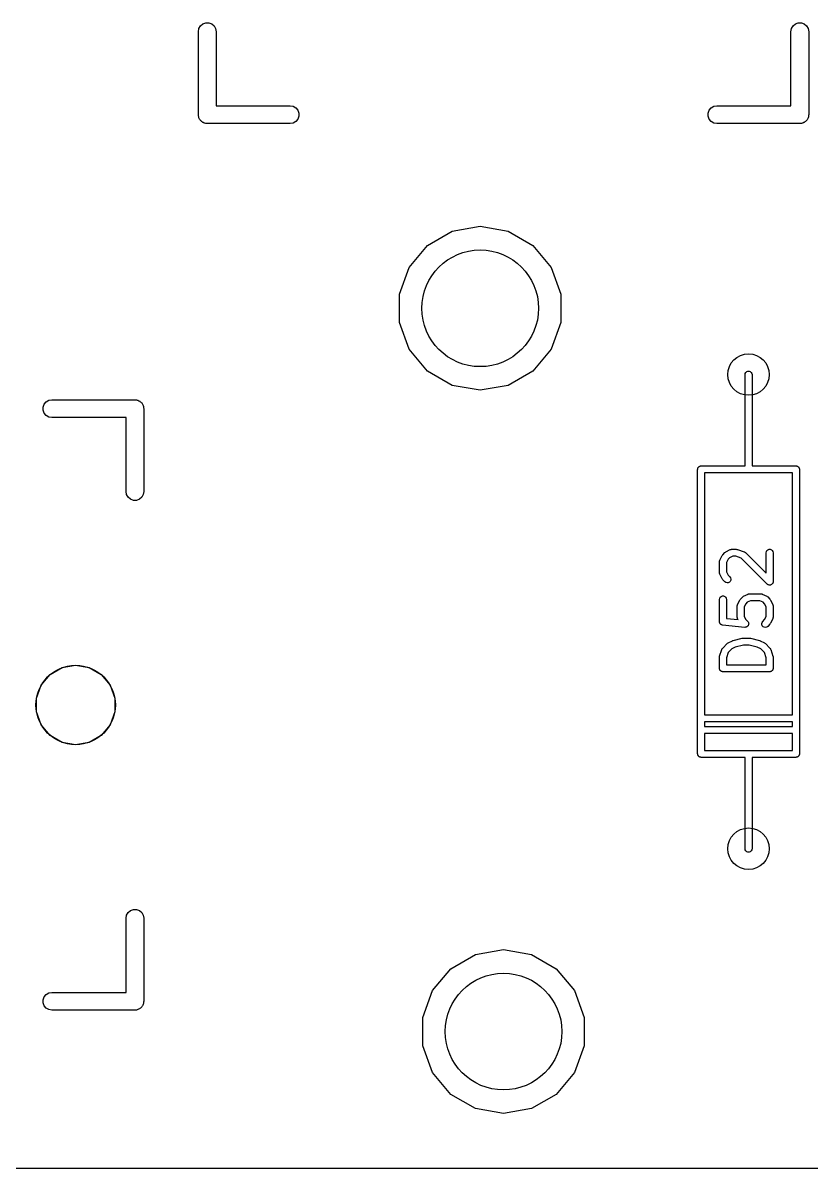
# Model space of a CAD drawing. Header units: millimetres. Extents: x 99 to 267, y 100 to 221.
# Drawn here: x 118.25 to 135.14, y 100.1 to 124.64 of the extents above; entities that cross this region are included whole.
import ezdxf

# ---------------------------------------------------------------- set-up
doc = ezdxf.new("R2010")
doc.units = ezdxf.units.MM
doc.layers.add('BLACK', color=7, linetype='Continuous')
doc.layers.add('PCB', color=4, linetype='Continuous')
doc.layers.get('0').off()

# ---------------------------------------------------------------- blocks, each defined once
blk = doc.blocks.new('PCB外形')
at = {"layer": 'BLACK'}
blk.add_line((36, -145.925), (202.925, -145.925), dxfattribs=at)
blk = doc.blocks.new('PCB詳細')
at = {"layer": 'BLACK'}
for p, q in [((58.221, -121.507), (58.2541, -121.45)), ((58.2541, -121.45), (58.3047, -121.407)), ((58.3047, -121.407), (58.3669, -121.384)), ((58.3669, -121.384), (58.4331, -121.384)), ((58.4331, -121.384), (58.4952, -121.407)), ((58.4952, -121.407), (58.5459, -121.45)), ((58.5459, -121.45), (58.579, -121.507)), ((70.921, -121.507), (70.9541, -121.45)), ((70.9541, -121.45), (71.0048, -121.407)), ((71.0048, -121.407), (71.0669, -121.384)), ((71.0669, -121.384), (71.1331, -121.384)), ((71.1331, -121.384), (71.1953, -121.407)), ((71.1953, -121.407), (71.2459, -121.45)), ((71.2459, -121.45), (71.279, -121.507)), ((58.2095, -121.572), (58.221, -121.507)), ((58.2095, -123.35), (58.2095, -121.572)), ((58.579, -121.507), (58.5905, -121.572)), ((58.5905, -121.572), (58.5905, -123.159)), ((70.9095, -121.572), (70.921, -121.507)), ((70.9095, -123.159), (70.9095, -121.572)), ((71.279, -121.507), (71.2905, -121.572)), ((71.2905, -121.572), (71.2905, -123.35)), ((58.5905, -123.159), (60.178, -123.159)), ((60.178, -123.159), (60.2432, -123.171)), ((60.2432, -123.171), (60.3005, -123.204)), ((69.1995, -123.204), (69.2568, -123.171)), ((69.2568, -123.171), (69.322, -123.159)), ((69.322, -123.159), (70.9095, -123.159)), ((58.2124, -123.366), (58.2095, -123.35)), ((58.2124, -123.383), (58.2124, -123.366)), ((58.2181, -123.399), (58.2124, -123.383)), ((58.221, -123.415), (58.2181, -123.399)), ((58.2293, -123.43), (58.221, -123.415)), ((58.235, -123.445), (58.2293, -123.43)), ((60.3005, -123.204), (60.343, -123.255)), ((60.343, -123.255), (60.3656, -123.317)), ((60.3656, -123.383), (60.343, -123.445)), ((60.3656, -123.317), (60.3656, -123.383)), ((69.1344, -123.317), (69.157, -123.255)), ((69.1344, -123.383), (69.1344, -123.317)), ((69.157, -123.445), (69.1344, -123.383)), ((69.157, -123.255), (69.1995, -123.204)), ((71.2707, -123.43), (71.265, -123.445)), ((71.279, -123.415), (71.2707, -123.43)), ((71.2819, -123.399), (71.279, -123.415)), ((71.2876, -123.383), (71.2819, -123.399)), ((71.2905, -123.35), (71.2876, -123.366)), ((71.2876, -123.366), (71.2876, -123.383)), ((58.2457, -123.458), (58.235, -123.445)), ((58.2541, -123.472), (58.2457, -123.458)), ((58.2668, -123.483), (58.2541, -123.472)), ((58.2775, -123.496), (58.2668, -123.483)), ((58.292, -123.504), (58.2775, -123.496)), ((58.3047, -123.515), (58.292, -123.504)), ((58.3204, -123.521), (58.3047, -123.515)), ((58.3348, -123.529), (58.3204, -123.521)), ((58.3513, -123.532), (58.3348, -123.529)), ((58.3669, -123.538), (58.3513, -123.532)), ((58.3836, -123.538), (58.3669, -123.538)), ((58.4, -123.54), (58.3836, -123.538)), ((60.178, -123.54), (58.4, -123.54)), ((60.2432, -123.529), (60.178, -123.54)), ((60.3005, -123.496), (60.2432, -123.529)), ((60.343, -123.445), (60.3005, -123.496)), ((69.1995, -123.496), (69.157, -123.445)), ((69.2568, -123.529), (69.1995, -123.496)), ((69.322, -123.54), (69.2568, -123.529)), ((71.1, -123.54), (69.322, -123.54)), ((71.1164, -123.538), (71.1, -123.54)), ((71.1331, -123.538), (71.1164, -123.538)), ((71.1487, -123.532), (71.1331, -123.538)), ((71.1652, -123.529), (71.1487, -123.532)), ((71.1796, -123.521), (71.1652, -123.529)), ((71.1953, -123.515), (71.1796, -123.521)), ((71.208, -123.504), (71.1953, -123.515)), ((71.2225, -123.496), (71.208, -123.504)), ((71.2332, -123.483), (71.2225, -123.496)), ((71.2459, -123.472), (71.2332, -123.483)), ((71.2543, -123.458), (71.2459, -123.472)), ((71.265, -123.445), (71.2543, -123.458)), ((63.1208, -126.154), (63.6492, -125.849)), ((63.6492, -125.849), (64.25, -125.743)), ((64.25, -125.743), (64.8508, -125.849)), ((64.8508, -125.849), (65.3792, -126.154)), ((62.7287, -126.622), (63.1208, -126.154)), ((65.3792, -126.154), (65.7713, -126.622)), ((62.52, -127.195), (62.7287, -126.622)), ((65.7713, -126.622), (65.98, -127.195)), ((62.52, -127.805), (62.52, -127.195)), ((65.98, -127.195), (65.98, -127.805)), ((62.7287, -128.378), (62.52, -127.805)), ((65.98, -127.805), (65.7713, -128.378)), ((63.1208, -128.846), (62.7287, -128.378)), ((65.7713, -128.378), (65.3792, -128.846)), ((63.6492, -129.151), (63.1208, -128.846)), ((65.3792, -128.846), (64.8508, -129.151)), ((69.925, -128.92), (69.9295, -128.894)), ((69.925, -130.19), (69.925, -128.92)), ((69.9295, -128.894), (69.9425, -128.872)), ((69.9425, -128.872), (69.9625, -128.855)), ((69.9625, -128.855), (69.987, -128.846)), ((69.987, -128.846), (70.013, -128.846)), ((70.013, -128.846), (70.0375, -128.855)), ((70.0375, -128.855), (70.0575, -128.872)), ((70.0575, -128.872), (70.0705, -128.894)), ((70.0705, -128.894), (70.075, -128.92)), ((70.075, -128.92), (70.075, -130.19)), ((64.25, -129.257), (63.6492, -129.151)), ((64.8508, -129.151), (64.25, -129.257)), ((54.8844, -129.617), (54.907, -129.555)), ((54.907, -129.555), (54.9495, -129.504)), ((54.9495, -129.504), (55.0068, -129.471)), ((55.0068, -129.471), (55.072, -129.459)), ((55.072, -129.459), (56.85, -129.459)), ((56.85, -129.459), (56.8664, -129.462)), ((56.8664, -129.462), (56.8831, -129.462)), ((56.8831, -129.462), (56.8987, -129.468)), ((56.8987, -129.468), (56.9152, -129.471)), ((56.9152, -129.471), (56.9296, -129.479)), ((56.9296, -129.479), (56.9452, -129.485)), ((56.9452, -129.485), (56.958, -129.496)), ((56.958, -129.496), (56.9725, -129.504)), ((56.9725, -129.504), (56.9832, -129.517)), ((56.9832, -129.517), (56.9959, -129.528)), ((56.9959, -129.528), (57.0043, -129.542)), ((57.0043, -129.542), (57.015, -129.555)), ((57.015, -129.555), (57.0207, -129.57)), ((57.0207, -129.57), (57.029, -129.585)), ((54.8844, -129.683), (54.8844, -129.617)), ((54.907, -129.745), (54.8844, -129.683)), ((54.9495, -129.796), (54.907, -129.745)), ((55.0068, -129.829), (54.9495, -129.796)), ((57.029, -129.585), (57.0319, -129.601)), ((57.0319, -129.601), (57.0376, -129.617)), ((57.0376, -129.617), (57.0376, -129.634)), ((57.0376, -129.634), (57.0405, -129.65)), ((57.0405, -129.65), (57.0405, -131.428)), ((55.072, -129.84), (55.0068, -129.829)), ((56.6595, -129.84), (55.072, -129.84)), ((56.6595, -131.428), (56.6595, -129.84)), ((69.925, -130.877), (69.925, -130.19)), ((70.075, -130.19), (70.075, -130.877)), ((68.909, -130.952), (68.9101, -130.946)), ((68.909, -137.048), (68.909, -130.952)), ((68.9101, -130.939), (68.9124, -130.933)), ((68.9101, -130.946), (68.9101, -130.939)), ((68.9124, -130.933), (68.9135, -130.926)), ((68.9135, -130.926), (68.9168, -130.921)), ((68.9168, -130.921), (68.919, -130.915)), ((68.919, -130.915), (68.9233, -130.909)), ((68.9233, -130.909), (68.9265, -130.904)), ((68.9265, -130.904), (68.9316, -130.9)), ((68.9316, -130.9), (68.9358, -130.895)), ((68.9358, -130.895), (68.9415, -130.891)), ((68.9415, -130.891), (68.9465, -130.887)), ((68.9465, -130.887), (68.9527, -130.885)), ((68.9527, -130.885), (68.9583, -130.882)), ((68.9583, -130.882), (68.9648, -130.88)), ((68.9648, -130.88), (68.971, -130.878)), ((68.971, -130.878), (68.9775, -130.878)), ((68.9775, -130.878), (68.984, -130.877)), ((68.984, -130.877), (69.925, -130.877)), ((70, -131.027), (69.059, -131.027)), ((69.059, -131.027), (69.059, -136.211)), ((70.941, -131.027), (70, -131.027)), ((70.075, -130.877), (71.016, -130.877)), ((70.941, -136.211), (70.941, -131.027)), ((71.016, -130.877), (71.0225, -130.878)), ((71.0225, -130.878), (71.029, -130.878)), ((71.029, -130.878), (71.0352, -130.88)), ((71.0352, -130.88), (71.0417, -130.882)), ((71.0417, -130.882), (71.0473, -130.885)), ((71.0473, -130.885), (71.0535, -130.887)), ((71.0535, -130.887), (71.0585, -130.891)), ((71.0585, -130.891), (71.0642, -130.895)), ((71.0642, -130.895), (71.0684, -130.9)), ((71.0684, -130.9), (71.0735, -130.904)), ((71.0735, -130.904), (71.0767, -130.909)), ((71.0767, -130.909), (71.081, -130.915)), ((71.081, -130.915), (71.0832, -130.921)), ((71.0832, -130.921), (71.0865, -130.926)), ((71.0865, -130.926), (71.0876, -130.933)), ((71.0876, -130.933), (71.0899, -130.939)), ((71.0899, -130.939), (71.0899, -130.946)), ((71.0899, -130.946), (71.091, -130.952)), ((71.091, -130.952), (71.091, -137.048)), ((56.671, -131.493), (56.6595, -131.428)), ((56.7041, -131.55), (56.671, -131.493)), ((57.029, -131.493), (56.9959, -131.55)), ((57.0405, -131.428), (57.029, -131.493)), ((56.7547, -131.593), (56.7041, -131.55)), ((56.8169, -131.616), (56.7547, -131.593)), ((56.8831, -131.616), (56.8169, -131.616)), ((56.9452, -131.593), (56.8831, -131.616)), ((56.9959, -131.55), (56.9452, -131.593)), ((69.447, -132.78), (69.4946, -132.733)), ((69.4946, -132.733), (69.5044, -132.726)), ((69.5044, -132.726), (69.5141, -132.719)), ((69.5141, -132.719), (69.6093, -132.671)), ((69.6093, -132.671), (69.6135, -132.67)), ((69.6135, -132.67), (69.6172, -132.668)), ((69.6172, -132.668), (69.6259, -132.666)), ((69.6259, -132.666), (69.6343, -132.664)), ((69.6343, -132.664), (69.6386, -132.664)), ((69.6386, -132.664), (69.6429, -132.663)), ((69.6429, -132.663), (69.7381, -132.663)), ((69.7381, -132.663), (69.7499, -132.665)), ((69.7499, -132.665), (69.7618, -132.667)), ((69.7618, -132.667), (69.9047, -132.715)), ((69.9047, -132.715), (69.9085, -132.717)), ((69.9085, -132.717), (69.9126, -132.718)), ((69.9126, -132.718), (69.9198, -132.723)), ((69.9198, -132.723), (69.9276, -132.727)), ((69.9276, -132.727), (69.9304, -132.73)), ((69.9304, -132.73), (69.934, -132.733)), ((69.934, -132.733), (70.3774, -133.176)), ((70.3774, -132.738), (70.3819, -132.712)), ((70.3774, -133.176), (70.3774, -132.738)), ((70.3819, -132.712), (70.3949, -132.69)), ((70.3949, -132.69), (70.4149, -132.673)), ((70.4149, -132.673), (70.4394, -132.664)), ((70.4394, -132.664), (70.4654, -132.664)), ((70.4654, -132.664), (70.4899, -132.673)), ((70.4899, -132.673), (70.5098, -132.69)), ((70.5098, -132.69), (70.5229, -132.712)), ((70.5229, -132.712), (70.5274, -132.738)), ((70.5274, -132.738), (70.5274, -133.357)), ((69.3774, -132.929), (69.3781, -132.924)), ((69.3774, -133.167), (69.3774, -132.929)), ((69.3779, -132.92), (69.3804, -132.912)), ((69.3781, -132.924), (69.3779, -132.92)), ((69.3804, -132.912), (69.3819, -132.903)), ((69.3819, -132.903), (69.3841, -132.899)), ((69.3841, -132.899), (69.3853, -132.895)), ((69.3853, -132.895), (69.4329, -132.8)), ((69.4329, -132.8), (69.4401, -132.79)), ((69.4401, -132.79), (69.447, -132.78)), ((69.5616, -132.878), (69.5274, -132.946)), ((69.5274, -132.946), (69.5274, -133.149)), ((69.592, -132.847), (69.5616, -132.878)), ((69.6606, -132.813), (69.592, -132.847)), ((69.7259, -132.813), (69.6606, -132.813)), ((69.8404, -132.851), (69.7259, -132.813)), ((70.3993, -133.41), (69.8404, -132.851)), ((69.3781, -133.171), (69.3774, -133.167)), ((69.3779, -133.175), (69.3781, -133.171)), ((69.3804, -133.184), (69.3779, -133.175)), ((69.3819, -133.192), (69.3804, -133.184)), ((69.3841, -133.196), (69.3819, -133.192)), ((69.3853, -133.2), (69.3841, -133.196)), ((69.4329, -133.295), (69.3853, -133.2)), ((69.5274, -133.149), (69.5616, -133.217)), ((69.5616, -133.217), (69.6007, -133.256)), ((69.6007, -133.256), (69.6156, -133.278)), ((69.4401, -133.305), (69.4329, -133.295)), ((69.447, -133.315), (69.4401, -133.305)), ((69.4946, -133.363), (69.447, -133.315)), ((69.5159, -133.377), (69.4946, -133.363)), ((69.5411, -133.384), (69.5159, -133.377)), ((69.567, -133.382), (69.5411, -133.384)), ((69.5906, -133.371), (69.567, -133.382)), ((69.6091, -133.353), (69.5906, -133.371)), ((69.6201, -133.329), (69.6091, -133.353)), ((69.6156, -133.278), (69.6223, -133.303)), ((69.6223, -133.303), (69.6201, -133.329)), ((70.4074, -133.416), (70.3993, -133.41)), ((70.4149, -133.422), (70.4074, -133.416)), ((70.418, -133.423), (70.4149, -133.422)), ((70.4207, -133.425), (70.418, -133.423)), ((70.4302, -133.428), (70.4207, -133.425)), ((70.4394, -133.431), (70.4302, -133.428)), ((70.4427, -133.431), (70.4394, -133.431)), ((70.4458, -133.432), (70.4427, -133.431)), ((70.4556, -133.431), (70.4458, -133.432)), ((70.4654, -133.431), (70.4556, -133.431)), ((70.4685, -133.43), (70.4654, -133.431)), ((70.4718, -133.43), (70.4685, -133.43)), ((70.4807, -133.425), (70.4718, -133.43)), ((70.4899, -133.422), (70.4807, -133.425)), ((70.4924, -133.42), (70.4899, -133.422)), ((70.4954, -133.419), (70.4924, -133.42)), ((70.5023, -133.412), (70.4954, -133.419)), ((70.5098, -133.405), (70.5023, -133.412)), ((70.5115, -133.402), (70.5098, -133.405)), ((70.5138, -133.4), (70.5115, -133.402)), ((70.518, -133.391), (70.5138, -133.4)), ((70.5229, -133.383), (70.518, -133.391)), ((70.5234, -133.38), (70.5229, -133.383)), ((70.5248, -133.377), (70.5234, -133.38)), ((70.5257, -133.367), (70.5248, -133.377)), ((70.5274, -133.357), (70.5257, -133.367)), ((69.3774, -133.738), (69.3819, -133.712)), ((69.3774, -134.214), (69.3774, -133.738)), ((69.3819, -133.712), (69.3949, -133.69)), ((69.3949, -133.69), (69.4149, -133.673)), ((69.4149, -133.673), (69.4394, -133.664)), ((69.4394, -133.664), (69.4654, -133.664)), ((69.4654, -133.664), (69.4899, -133.673)), ((69.4899, -133.673), (69.5098, -133.69)), ((69.5098, -133.69), (69.5229, -133.712)), ((69.5229, -133.712), (69.5274, -133.738)), ((69.5274, -133.738), (69.5274, -134.146)), ((69.8139, -133.752), (69.821, -133.743)), ((69.821, -133.743), (69.8279, -133.733)), ((69.8279, -133.733), (69.8755, -133.685)), ((69.8755, -133.685), (69.8854, -133.678)), ((69.8854, -133.678), (69.895, -133.671)), ((69.895, -133.671), (69.9903, -133.623)), ((69.9903, -133.623), (69.9944, -133.622)), ((69.9944, -133.622), (69.9982, -133.62)), ((69.9982, -133.62), (70.0068, -133.618)), ((70.0068, -133.618), (70.0152, -133.616)), ((70.0152, -133.616), (70.0196, -133.616)), ((70.0196, -133.616), (70.0238, -133.615)), ((70.0238, -133.615), (70.2619, -133.615)), ((70.2619, -133.615), (70.2662, -133.616)), ((70.2662, -133.616), (70.2705, -133.616)), ((70.2705, -133.616), (70.2789, -133.618)), ((70.2789, -133.618), (70.2876, -133.62)), ((70.2876, -133.62), (70.2913, -133.622)), ((70.2913, -133.622), (70.2954, -133.623)), ((70.2954, -133.623), (70.3907, -133.671)), ((70.3907, -133.671), (70.4003, -133.678)), ((70.4003, -133.678), (70.4102, -133.685)), ((70.4102, -133.685), (70.4578, -133.733)), ((70.4578, -133.733), (70.4647, -133.743)), ((70.4647, -133.743), (70.4718, -133.752)), ((69.7583, -133.881), (69.7591, -133.877)), ((69.7583, -134.119), (69.7583, -133.881)), ((69.7588, -133.872), (69.7613, -133.864)), ((69.7591, -133.877), (69.7588, -133.872)), ((69.7613, -133.864), (69.7629, -133.855)), ((69.7629, -133.855), (69.765, -133.852)), ((69.765, -133.852), (69.7663, -133.847)), ((69.7663, -133.847), (69.8139, -133.752)), ((69.9426, -133.83), (69.9083, -133.899)), ((69.9083, -133.899), (69.9083, -134.101)), ((69.973, -133.8), (69.9426, -133.83)), ((70.0415, -133.765), (69.973, -133.8)), ((70.2442, -133.765), (70.0415, -133.765)), ((70.3127, -133.8), (70.2442, -133.765)), ((70.3431, -133.83), (70.3127, -133.8)), ((70.3774, -133.899), (70.3431, -133.83)), ((70.3774, -134.101), (70.3774, -133.899)), ((70.4718, -133.752), (70.5195, -133.847)), ((70.5195, -133.847), (70.5207, -133.852)), ((70.5207, -133.852), (70.5229, -133.855)), ((70.5229, -133.855), (70.5244, -133.864)), ((70.5244, -133.864), (70.5269, -133.872)), ((70.5269, -133.872), (70.5266, -133.877)), ((70.5266, -133.877), (70.5274, -133.881)), ((70.5274, -133.881), (70.5274, -134.119)), ((69.3779, -134.217), (69.3774, -134.214)), ((69.3776, -134.22), (69.3779, -134.217)), ((69.3801, -134.23), (69.3776, -134.22)), ((69.3819, -134.24), (69.3801, -134.23)), ((69.5274, -134.146), (69.7756, -134.171)), ((69.7591, -134.123), (69.7583, -134.119)), ((69.7588, -134.128), (69.7591, -134.123)), ((69.7613, -134.136), (69.7588, -134.128)), ((69.7629, -134.145), (69.7613, -134.136)), ((69.765, -134.148), (69.7629, -134.145)), ((69.7663, -134.153), (69.765, -134.148)), ((69.7756, -134.171), (69.7663, -134.153)), ((69.9083, -134.101), (69.9426, -134.17)), ((69.9426, -134.17), (69.9816, -134.209)), ((69.9816, -134.209), (69.9819, -134.209)), ((69.9819, -134.209), (69.9823, -134.21)), ((69.9823, -134.21), (69.9893, -134.22)), ((69.9893, -134.22), (69.9965, -134.23)), ((69.9965, -134.23), (69.9967, -134.231)), ((69.9967, -134.231), (69.9969, -134.231)), ((69.9969, -134.231), (70, -134.243)), ((70.2824, -134.255), (70.2892, -134.23)), ((70.2892, -134.23), (70.3041, -134.209)), ((70.3041, -134.209), (70.3431, -134.17)), ((70.3431, -134.17), (70.3774, -134.101)), ((70.5195, -134.153), (70.4718, -134.248)), ((70.5207, -134.148), (70.5195, -134.153)), ((70.5229, -134.145), (70.5207, -134.148)), ((70.5244, -134.136), (70.5229, -134.145)), ((70.5269, -134.128), (70.5244, -134.136)), ((70.5274, -134.119), (70.5266, -134.123)), ((70.5266, -134.123), (70.5269, -134.128)), ((69.3833, -134.242), (69.3819, -134.24)), ((69.384, -134.245), (69.3833, -134.242)), ((69.3898, -134.254), (69.384, -134.245)), ((69.3949, -134.262), (69.3898, -134.254)), ((69.3971, -134.264), (69.3949, -134.262)), ((69.3987, -134.267), (69.3971, -134.264)), ((69.407, -134.273), (69.3987, -134.267)), ((69.4149, -134.279), (69.407, -134.273)), ((69.4175, -134.28), (69.4149, -134.279)), ((69.4198, -134.282), (69.4175, -134.28)), ((69.4297, -134.285), (69.4198, -134.282)), ((69.4394, -134.288), (69.4297, -134.285)), ((69.4422, -134.288), (69.4394, -134.288)), ((69.4449, -134.289), (69.4422, -134.288)), ((69.9211, -134.337), (69.4449, -134.289)), ((69.9216, -134.336), (69.9211, -134.337)), ((69.922, -134.337), (69.9216, -134.336)), ((69.9345, -134.336), (69.922, -134.337)), ((69.9471, -134.335), (69.9345, -134.336)), ((69.9475, -134.334), (69.9471, -134.335)), ((69.948, -134.334), (69.9475, -134.334)), ((69.9594, -134.329), (69.948, -134.334)), ((69.9708, -134.324), (69.9594, -134.329)), ((69.9712, -134.324), (69.9708, -134.324)), ((69.9716, -134.323), (69.9712, -134.324)), ((69.9805, -134.314), (69.9716, -134.323)), ((69.9895, -134.306), (69.9805, -134.314)), ((69.9897, -134.305), (69.9895, -134.306)), ((69.99, -134.305), (69.9897, -134.305)), ((69.9953, -134.294), (69.99, -134.305)), ((70.0008, -134.282), (69.9953, -134.294)), ((70, -134.243), (70.0033, -134.255)), ((70.001, -134.281), (70.0008, -134.282)), ((70.0008, -134.282), (70.0008, -134.282)), ((70.0021, -134.269), (70.001, -134.281)), ((70.0034, -134.256), (70.0021, -134.269)), ((70.0033, -134.255), (70.0032, -134.256)), ((70.0032, -134.256), (70.0034, -134.256)), ((70.2847, -134.281), (70.2824, -134.255)), ((70.2957, -134.305), (70.2847, -134.281)), ((70.3141, -134.323), (70.2957, -134.305)), ((70.3377, -134.334), (70.3141, -134.323)), ((70.3637, -134.337), (70.3377, -134.334)), ((70.3888, -134.33), (70.3637, -134.337)), ((70.4102, -134.315), (70.3888, -134.33)), ((70.4578, -134.267), (70.4102, -134.315)), ((70.4647, -134.257), (70.4578, -134.267)), ((70.4718, -134.248), (70.4647, -134.257)), ((69.447, -134.78), (69.5422, -134.685)), ((69.5422, -134.685), (69.552, -134.678)), ((69.552, -134.678), (69.5617, -134.671)), ((69.5617, -134.671), (69.6569, -134.623)), ((69.6569, -134.623), (69.6648, -134.621)), ((69.6648, -134.621), (69.6723, -134.618)), ((69.6723, -134.618), (69.8628, -134.57)), ((69.8902, -134.718), (69.7167, -134.761)), ((69.8628, -134.57), (69.8719, -134.569)), ((69.8719, -134.569), (69.881, -134.568)), ((69.881, -134.568), (70.0238, -134.568)), ((70.0146, -134.718), (69.8902, -134.718)), ((70.1881, -134.761), (70.0146, -134.718)), ((70.0238, -134.568), (70.0328, -134.569)), ((70.0328, -134.569), (70.042, -134.57)), ((70.042, -134.57), (70.2325, -134.618)), ((70.2325, -134.618), (70.24, -134.621)), ((70.24, -134.621), (70.2478, -134.623)), ((70.2478, -134.623), (70.3431, -134.671)), ((70.3431, -134.671), (70.3527, -134.678)), ((70.3527, -134.678), (70.3626, -134.685)), ((70.3626, -134.685), (70.4578, -134.78)), ((69.3774, -134.976), (69.3795, -134.964)), ((69.3795, -134.964), (69.3812, -134.952)), ((69.3812, -134.952), (69.4288, -134.81)), ((69.4288, -134.81), (69.4309, -134.806)), ((69.4309, -134.806), (69.432, -134.802)), ((69.432, -134.802), (69.4371, -134.794)), ((69.4371, -134.794), (69.4413, -134.787)), ((69.4413, -134.787), (69.4445, -134.784)), ((69.4445, -134.784), (69.447, -134.78)), ((69.5656, -134.874), (69.5274, -134.988)), ((69.6397, -134.8), (69.5656, -134.874)), ((69.7167, -134.761), (69.6397, -134.8)), ((70.2651, -134.8), (70.1881, -134.761)), ((70.3392, -134.874), (70.2651, -134.8)), ((70.3774, -134.988), (70.3392, -134.874)), ((70.4578, -134.78), (70.4603, -134.784)), ((70.4603, -134.784), (70.4635, -134.787)), ((70.4635, -134.787), (70.4677, -134.794)), ((70.4677, -134.794), (70.4727, -134.802)), ((70.4727, -134.802), (70.4739, -134.806)), ((70.4739, -134.806), (70.4759, -134.81)), ((70.4759, -134.81), (70.5235, -134.952)), ((70.5235, -134.952), (70.5253, -134.964)), ((70.5253, -134.964), (70.5274, -134.976)), ((55.031, -135.346), (55.2879, -135.197)), ((55.2879, -135.197), (55.58, -135.146)), ((55.58, -135.146), (55.8721, -135.197)), ((55.8721, -135.197), (56.129, -135.346)), ((69.3774, -135.214), (69.3774, -134.976)), ((69.3785, -135.221), (69.3774, -135.214)), ((69.5274, -134.988), (69.5274, -135.139)), ((69.5274, -135.139), (70.3774, -135.139)), ((70.3774, -135.139), (70.3774, -134.988)), ((70.5274, -135.214), (70.5262, -135.221)), ((70.5274, -134.976), (70.5274, -135.214)), ((54.8403, -135.573), (55.031, -135.346)), ((56.129, -135.346), (56.3197, -135.573)), ((69.3785, -135.227), (69.3785, -135.221)), ((69.3808, -135.233), (69.3785, -135.227)), ((69.3819, -135.24), (69.3808, -135.233)), ((69.3852, -135.246), (69.3819, -135.24)), ((69.3874, -135.252), (69.3852, -135.246)), ((69.3916, -135.257), (69.3874, -135.252)), ((69.3949, -135.262), (69.3916, -135.257)), ((69.4, -135.267), (69.3949, -135.262)), ((69.4042, -135.272), (69.4, -135.267)), ((69.4099, -135.275), (69.4042, -135.272)), ((69.4149, -135.279), (69.4099, -135.275)), ((69.421, -135.281), (69.4149, -135.279)), ((69.4267, -135.285), (69.421, -135.281)), ((69.4332, -135.286), (69.4267, -135.285)), ((69.4394, -135.288), (69.4332, -135.286)), ((69.4459, -135.288), (69.4394, -135.288)), ((69.4524, -135.289), (69.4459, -135.288)), ((70.4524, -135.289), (69.4524, -135.289)), ((70.4588, -135.288), (70.4524, -135.289)), ((70.4654, -135.288), (70.4588, -135.288)), ((70.4716, -135.286), (70.4654, -135.288)), ((70.478, -135.285), (70.4716, -135.286)), ((70.4837, -135.281), (70.478, -135.285)), ((70.4899, -135.279), (70.4837, -135.281)), ((70.4949, -135.275), (70.4899, -135.279)), ((70.5006, -135.272), (70.4949, -135.275)), ((70.5048, -135.267), (70.5006, -135.272)), ((70.5098, -135.262), (70.5048, -135.267)), ((70.5131, -135.257), (70.5098, -135.262)), ((70.5173, -135.252), (70.5131, -135.257)), ((70.5196, -135.246), (70.5173, -135.252)), ((70.5229, -135.24), (70.5196, -135.246)), ((70.524, -135.233), (70.5229, -135.24)), ((70.5262, -135.227), (70.524, -135.233)), ((70.5262, -135.221), (70.5262, -135.227)), ((54.7388, -135.852), (54.8403, -135.573)), ((56.3197, -135.573), (56.4212, -135.852)), ((54.7388, -136.148), (54.7388, -135.852)), ((56.4212, -135.852), (56.4212, -136.148)), ((54.8403, -136.427), (54.7388, -136.148)), ((56.4212, -136.148), (56.3197, -136.427)), ((55.031, -136.654), (54.8403, -136.427)), ((56.3197, -136.427), (56.129, -136.654)), ((69.059, -136.211), (70.941, -136.211)), ((69.059, -136.361), (69.059, -136.465)), ((70.941, -136.361), (69.059, -136.361)), ((70.941, -136.465), (70.941, -136.361)), ((55.2879, -136.803), (55.031, -136.654)), ((56.129, -136.654), (55.8721, -136.803)), ((69.059, -136.465), (70.941, -136.465)), ((70.941, -136.615), (69.059, -136.615)), ((69.059, -136.615), (69.059, -136.973)), ((70.941, -136.973), (70.941, -136.615)), ((55.58, -136.854), (55.2879, -136.803)), ((55.8721, -136.803), (55.58, -136.854)), ((68.9101, -137.054), (68.909, -137.048)), ((68.9101, -137.061), (68.9101, -137.054)), ((68.9124, -137.067), (68.9101, -137.061)), ((68.9135, -137.074), (68.9124, -137.067)), ((68.9168, -137.079), (68.9135, -137.074)), ((68.919, -137.085), (68.9168, -137.079)), ((68.9233, -137.091), (68.919, -137.085)), ((68.9265, -137.096), (68.9233, -137.091)), ((68.9316, -137.1), (68.9265, -137.096)), ((68.9358, -137.105), (68.9316, -137.1)), ((68.9415, -137.109), (68.9358, -137.105)), ((68.9465, -137.113), (68.9415, -137.109)), ((68.9527, -137.115), (68.9465, -137.113)), ((68.9583, -137.118), (68.9527, -137.115)), ((68.9648, -137.12), (68.9583, -137.118)), ((68.971, -137.122), (68.9648, -137.12)), ((68.9775, -137.122), (68.971, -137.122)), ((68.984, -137.123), (68.9775, -137.122)), ((69.925, -137.123), (68.984, -137.123)), ((69.059, -136.973), (70, -136.973)), ((69.925, -137.81), (69.925, -137.123)), ((70, -136.973), (70.941, -136.973)), ((71.016, -137.123), (70.075, -137.123)), ((70.075, -137.123), (70.075, -137.81)), ((71.0225, -137.122), (71.016, -137.123)), ((71.029, -137.122), (71.0225, -137.122)), ((71.0352, -137.12), (71.029, -137.122)), ((71.0417, -137.118), (71.0352, -137.12)), ((71.0473, -137.115), (71.0417, -137.118)), ((71.0535, -137.113), (71.0473, -137.115)), ((71.0585, -137.109), (71.0535, -137.113)), ((71.0642, -137.105), (71.0585, -137.109)), ((71.0684, -137.1), (71.0642, -137.105)), ((71.0735, -137.096), (71.0684, -137.1)), ((71.0767, -137.091), (71.0735, -137.096)), ((71.081, -137.085), (71.0767, -137.091)), ((71.0832, -137.079), (71.081, -137.085)), ((71.0865, -137.074), (71.0832, -137.079)), ((71.0876, -137.067), (71.0865, -137.074)), ((71.0899, -137.061), (71.0876, -137.067)), ((71.091, -137.048), (71.0899, -137.054)), ((71.0899, -137.054), (71.0899, -137.061)), ((69.925, -139.08), (69.925, -137.81)), ((70.075, -137.81), (70.075, -139.08)), ((69.9295, -139.106), (69.925, -139.08)), ((69.9425, -139.128), (69.9295, -139.106)), ((69.9625, -139.145), (69.9425, -139.128)), ((69.987, -139.154), (69.9625, -139.145)), ((70.0375, -139.145), (70.013, -139.154)), ((70.0575, -139.128), (70.0375, -139.145)), ((70.0705, -139.106), (70.0575, -139.128)), ((70.075, -139.08), (70.0705, -139.106)), ((70.013, -139.154), (69.987, -139.154)), ((56.6595, -140.572), (56.671, -140.507)), ((56.6595, -142.159), (56.6595, -140.572)), ((56.671, -140.507), (56.7041, -140.45)), ((56.7041, -140.45), (56.7547, -140.407)), ((56.7547, -140.407), (56.8169, -140.384)), ((56.8169, -140.384), (56.8831, -140.384)), ((56.8831, -140.384), (56.9452, -140.407)), ((56.9452, -140.407), (56.9959, -140.45)), ((56.9959, -140.45), (57.029, -140.507)), ((57.029, -140.507), (57.0405, -140.572)), ((57.0405, -140.572), (57.0405, -142.35)), ((63.6208, -141.654), (64.1492, -141.349)), ((64.1492, -141.349), (64.75, -141.243)), ((64.75, -141.243), (65.3508, -141.349)), ((65.3508, -141.349), (65.8792, -141.654)), ((63.2287, -142.122), (63.6208, -141.654)), ((65.8792, -141.654), (66.2713, -142.122)), ((54.8844, -142.317), (54.907, -142.255)), ((54.8844, -142.383), (54.8844, -142.317)), ((54.907, -142.255), (54.9495, -142.204)), ((54.9495, -142.204), (55.0068, -142.171)), ((55.0068, -142.171), (55.072, -142.159)), ((55.072, -142.159), (56.6595, -142.159)), ((63.02, -142.695), (63.2287, -142.122)), ((66.2713, -142.122), (66.48, -142.695)), ((54.907, -142.445), (54.8844, -142.383)), ((54.9495, -142.496), (54.907, -142.445)), ((55.0068, -142.529), (54.9495, -142.496)), ((55.072, -142.54), (55.0068, -142.529)), ((56.85, -142.54), (55.072, -142.54)), ((56.8664, -142.538), (56.85, -142.54)), ((56.8831, -142.538), (56.8664, -142.538)), ((56.8987, -142.532), (56.8831, -142.538)), ((56.9152, -142.529), (56.8987, -142.532)), ((56.9296, -142.521), (56.9152, -142.529)), ((56.9452, -142.515), (56.9296, -142.521)), ((56.958, -142.504), (56.9452, -142.515)), ((56.9725, -142.496), (56.958, -142.504)), ((56.9832, -142.483), (56.9725, -142.496)), ((56.9959, -142.472), (56.9832, -142.483)), ((57.0043, -142.458), (56.9959, -142.472)), ((57.015, -142.445), (57.0043, -142.458)), ((57.0207, -142.43), (57.015, -142.445)), ((57.029, -142.415), (57.0207, -142.43)), ((57.0319, -142.399), (57.029, -142.415)), ((57.0376, -142.383), (57.0319, -142.399)), ((57.0405, -142.35), (57.0376, -142.366)), ((57.0376, -142.366), (57.0376, -142.383)), ((63.02, -143.305), (63.02, -142.695)), ((66.48, -142.695), (66.48, -143.305)), ((63.2287, -143.878), (63.02, -143.305)), ((66.48, -143.305), (66.2713, -143.878)), ((63.6208, -144.346), (63.2287, -143.878)), ((66.2713, -143.878), (65.8792, -144.346)), ((64.1492, -144.651), (63.6208, -144.346)), ((65.8792, -144.346), (65.3508, -144.651)), ((64.75, -144.757), (64.1492, -144.651)), ((65.3508, -144.651), (64.75, -144.757))]:
    blk.add_line(p, q, dxfattribs=at)
for centre, radius in [((64.25, -127.5), 1.25), ((70, -128.92), 0.4445), ((55.58, -136), 0.8509), ((70, -139.08), 0.4445), ((64.75, -143), 1.25)]:
    blk.add_circle(centre, radius, dxfattribs=at)
at = {"linetype": 'ByBlock'}
blk.add_blockref('PCB外形', (0, 0), dxfattribs=at)

msp = doc.modelspace()

# ---------------------------------------------------------------- block references
at = {"layer": 'PCB'}
msp.add_blockref('PCB詳細', (63.803, 246.025), dxfattribs=at)

doc.saveas('drawing.dxf')
